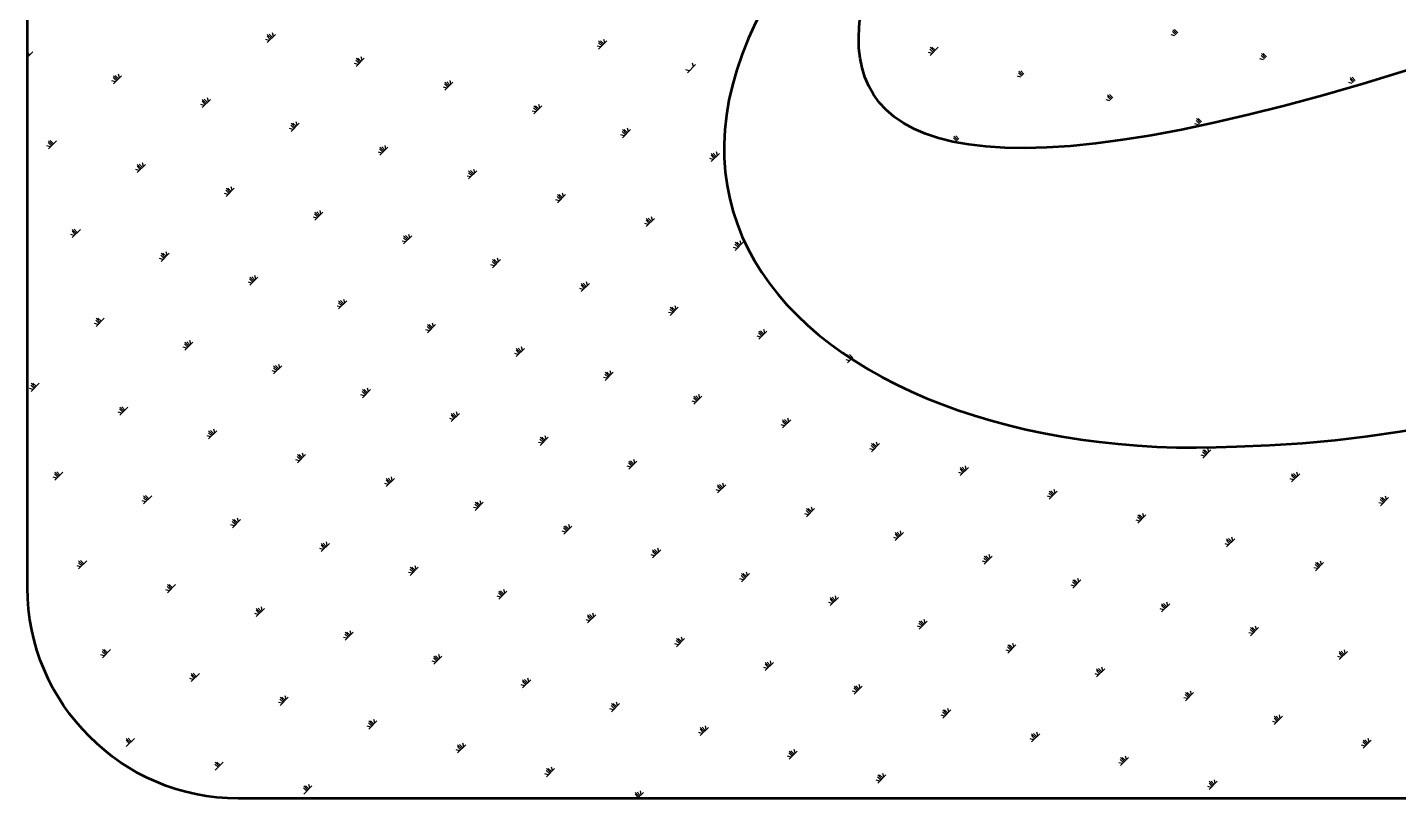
# Model space of a CAD drawing. Extents: x -2746917 to -971774, y -3334247 to -3250358.
# Drawn here: x -2190254 to -2189316, y -3277551 to -3277024 of the extents above; entities that cross this region are included whole.
import ezdxf

# ---------------------------------------------------------------- set-up
doc = ezdxf.new("R2010")
doc.units = 0
doc.header["$LTSCALE"] = 1000
doc.header["$MEASUREMENT"] = 0
doc.layers.get('0').update_dxf_attribs({"linetype": 'CONTINUOUS'})
doc.layers.add('PUB_TITLE', color=4, linetype='CONTINUOUS')

# ---------------------------------------------------------------- blocks, each defined once
blk = doc.blocks.new('A$C28727B96')
at = {"layer": 'PUB_TITLE', "color": 4}
for p, q in [((-1932.53, 34863.93), (-1934.96, 34864.58)), ((-1931.84, 34864.62), (-1934.06, 34866.85)), ((-1931.14, 34865.32), (-1933.92, 34868.1)), ((-1933.92, 34862.54), (-1928.37, 34868.1)), ((-1930.45, 34866.01), (-1932.67, 34868.24)), ((-1929.76, 34866.71), (-1930.41, 34869.14)), ((-1703.81, 34861.65), (-1706.04, 34863.88)), ((-1703.12, 34862.35), (-1703.77, 34864.78)), ((-1313.35, 34867.12), (-1315.78, 34867.77)), ((-1312.66, 34867.82), (-1314.88, 34870.04)), ((-1311.97, 34868.51), (-1314.74, 34871.29)), ((-1311.27, 34869.21), (-1313.49, 34871.43)), ((-2097.95, 34852.52), (-2094.27, 34856.19)), ((-2096.36, 34854.1), (-2097.95, 34855.69)), ((-1705.9, 34859.57), (-1708.33, 34860.22)), ((-1705.2, 34860.26), (-1707.43, 34862.49)), ((-1704.51, 34860.96), (-1707.29, 34863.74)), ((-1707.29, 34858.18), (-1701.73, 34863.74)), ((-1479.26, 34855.21), (-1481.69, 34855.86)), ((-1478.57, 34855.9), (-1480.79, 34858.13)), ((-1477.87, 34856.6), (-1480.65, 34859.38)), ((-1480.65, 34853.82), (-1475.1, 34859.38)), ((-1477.18, 34857.29), (-1479.4, 34859.52)), ((-1251.24, 34852.24), (-1254.02, 34855.02)), ((-1250.54, 34852.93), (-1252.77, 34855.16)), ((-2097.05, 34853.41), (-2097.95, 34854.3)), ((-2097.75, 34852.71), (-2097.95, 34852.91)), ((-1871.81, 34847.66), (-1874.24, 34848.31)), ((-1871.11, 34848.35), (-1873.34, 34850.58)), ((-1870.42, 34849.05), (-1873.2, 34851.83)), ((-1873.2, 34846.27), (-1867.64, 34851.83)), ((-1869.72, 34849.74), (-1871.95, 34851.97)), ((-1869.03, 34850.44), (-1869.68, 34852.87)), ((-1646.56, 34841.91), (-1641, 34847.47)), ((-1642.39, 34846.08), (-1643.04, 34848.51)), ((-1252.63, 34850.85), (-1255.06, 34851.5)), ((-1251.93, 34851.54), (-1254.16, 34853.77)), ((-2037.72, 34835.75), (-2040.14, 34836.4)), ((-2037.02, 34836.44), (-2039.24, 34838.66)), ((-2036.33, 34837.14), (-2039.1, 34839.91)), ((-2039.1, 34834.36), (-2033.55, 34839.91)), ((-2035.63, 34837.83), (-2037.85, 34840.05)), ((-2034.94, 34838.53), (-2035.59, 34840.95)), ((-1808.3, 34834.17), (-1808.95, 34836.59)), ((-1645.17, 34843.3), (-1647.6, 34843.95)), ((-1418.54, 34838.94), (-1420.97, 34839.59)), ((-1417.84, 34839.63), (-1420.06, 34841.86)), ((-1417.15, 34840.33), (-1419.93, 34843.11)), ((-1416.45, 34841.02), (-1418.68, 34843.25)), ((-1191.21, 34835.27), (-1193.43, 34837.5)), ((-1190.51, 34835.97), (-1193.29, 34838.75)), ((-1189.82, 34836.66), (-1192.04, 34838.89)), ((-1811.08, 34831.39), (-1813.51, 34832.04)), ((-1810.39, 34832.08), (-1812.61, 34834.3)), ((-1809.69, 34832.78), (-1812.47, 34835.55)), ((-1812.47, 34830), (-1806.91, 34835.55)), ((-1809, 34833.47), (-1811.22, 34835.69)), ((-1356.42, 34824.06), (-1359.2, 34826.83)), ((-1355.73, 34824.75), (-1357.95, 34826.97)), ((-1191.9, 34834.58), (-1194.33, 34835.23)), ((-1976.99, 34819.48), (-1979.42, 34820.13)), ((-1976.29, 34820.17), (-1978.52, 34822.39)), ((-1975.6, 34820.86), (-1978.38, 34823.64)), ((-1978.38, 34818.09), (-1972.82, 34823.64)), ((-1974.9, 34821.56), (-1977.13, 34823.78)), ((-1974.21, 34822.25), (-1974.86, 34824.68)), ((-1749.66, 34815.81), (-1751.88, 34818.03)), ((-1748.96, 34816.5), (-1751.74, 34819.28)), ((-1751.74, 34813.73), (-1746.19, 34819.28)), ((-1748.27, 34817.2), (-1750.49, 34819.42)), ((-1747.58, 34817.89), (-1748.23, 34820.32)), ((-1357.81, 34822.67), (-1360.24, 34823.32)), ((-1357.11, 34823.36), (-1359.34, 34825.58)), ((-1913.48, 34805.98), (-1914.13, 34808.41)), ((-1750.35, 34815.12), (-1752.78, 34815.77)), ((-1296.39, 34807.09), (-1298.61, 34809.31)), ((-1295.69, 34807.78), (-1298.47, 34810.56)), ((-1295, 34808.48), (-1297.22, 34810.7)), ((-1916.26, 34803.2), (-1918.69, 34803.85)), ((-1915.57, 34803.9), (-1917.79, 34806.12)), ((-1914.87, 34804.59), (-1917.65, 34807.37)), ((-1917.65, 34801.81), (-1912.09, 34807.37)), ((-1914.18, 34805.29), (-1916.4, 34807.51)), ((-1689.63, 34798.84), (-1692.06, 34799.49)), ((-1688.93, 34799.54), (-1691.15, 34801.76)), ((-1688.24, 34800.23), (-1691.02, 34803.01)), ((-1691.02, 34797.45), (-1685.46, 34803.01)), ((-1687.54, 34800.93), (-1689.77, 34803.15)), ((-1686.85, 34801.62), (-1687.5, 34804.05)), ((-1461.6, 34795.87), (-1464.38, 34798.65)), ((-1460.91, 34796.57), (-1463.13, 34798.79)), ((-1297.08, 34806.4), (-1299.51, 34807.05)), ((-2082.17, 34791.29), (-2084.6, 34791.94)), ((-2081.48, 34791.99), (-2083.7, 34794.21)), ((-2080.78, 34792.68), (-2083.56, 34795.46)), ((-2083.56, 34789.9), (-2078, 34795.46)), ((-2080.09, 34793.38), (-2082.31, 34795.6)), ((-1854.84, 34787.63), (-1857.06, 34789.85)), ((-1854.15, 34788.32), (-1856.92, 34791.1)), ((-1856.92, 34785.54), (-1851.37, 34791.1)), ((-1853.45, 34789.02), (-1855.67, 34791.24)), ((-1852.76, 34789.71), (-1853.41, 34792.14)), ((-1462.99, 34794.48), (-1465.42, 34795.13)), ((-1462.3, 34795.18), (-1464.52, 34797.4)), ((-2018.67, 34777.8), (-2019.32, 34780.23)), ((-1855.54, 34786.93), (-1857.96, 34787.58)), ((-1628.9, 34782.57), (-1631.33, 34783.22)), ((-1628.21, 34783.27), (-1630.43, 34785.49)), ((-1627.51, 34783.96), (-1630.29, 34786.74)), ((-1630.29, 34781.18), (-1624.73, 34786.74)), ((-1626.82, 34784.66), (-1629.04, 34786.88)), ((-1626.12, 34785.35), (-1626.77, 34787.78)), ((-2021.44, 34775.02), (-2023.87, 34775.67)), ((-2020.75, 34775.71), (-2022.97, 34777.94)), ((-2020.05, 34776.41), (-2022.83, 34779.19)), ((-2022.83, 34773.63), (-2017.28, 34779.19)), ((-2019.36, 34777.1), (-2021.58, 34779.33)), ((-1794.81, 34770.66), (-1797.24, 34771.31)), ((-1794.11, 34771.35), (-1796.34, 34773.58)), ((-1793.42, 34772.05), (-1796.2, 34774.83)), ((-1796.2, 34769.27), (-1790.64, 34774.83)), ((-1792.72, 34772.74), (-1794.95, 34774.97)), ((-1792.03, 34773.44), (-1792.68, 34775.87)), ((-1960.02, 34759.44), (-1962.25, 34761.67)), ((-1959.33, 34760.14), (-1962.11, 34762.92)), ((-1962.11, 34757.36), (-1956.55, 34762.92)), ((-1958.63, 34760.83), (-1960.86, 34763.05)), ((-1957.94, 34761.53), (-1958.59, 34763.96)), ((-1960.72, 34758.75), (-1963.15, 34759.4)), ((-1734.08, 34754.39), (-1736.51, 34755.04)), ((-1733.39, 34755.08), (-1735.61, 34757.31)), ((-1732.69, 34755.78), (-1735.47, 34758.56)), ((-1735.47, 34753), (-1729.91, 34758.56)), ((-1732, 34756.47), (-1734.22, 34758.69)), ((-1731.3, 34757.17), (-1731.95, 34759.6)), ((-1899.99, 34742.48), (-1902.42, 34743.13)), ((-1899.3, 34743.17), (-1901.52, 34745.39)), ((-1898.6, 34743.87), (-1901.38, 34746.64)), ((-1901.38, 34741.09), (-1895.82, 34746.64)), ((-1897.91, 34744.56), (-1900.13, 34746.78)), ((-1897.21, 34745.26), (-1897.86, 34747.68)), ((-1671.97, 34739.51), (-1674.74, 34742.28)), ((-1674.74, 34736.73), (-1669.19, 34742.28)), ((-1671.27, 34740.2), (-1673.49, 34742.42)), ((-1670.58, 34740.9), (-1671.23, 34743.32)), ((-2065.2, 34731.26), (-2067.43, 34733.48)), ((-2064.51, 34731.95), (-2067.29, 34734.73)), ((-2067.29, 34729.18), (-2061.73, 34734.73)), ((-2063.82, 34732.65), (-2066.04, 34734.87)), ((-1673.36, 34738.12), (-1675.78, 34738.77)), ((-1672.66, 34738.81), (-1674.88, 34741.03)), ((-2065.9, 34730.56), (-2068.33, 34731.22)), ((-1839.26, 34726.2), (-1841.69, 34726.86)), ((-1838.57, 34726.9), (-1840.79, 34729.12)), ((-1837.87, 34727.59), (-1840.65, 34730.37)), ((-1840.65, 34724.82), (-1835.1, 34730.37)), ((-1837.18, 34728.29), (-1839.4, 34730.51)), ((-1836.49, 34728.98), (-1837.14, 34731.41)), ((-1611.93, 34722.54), (-1614.16, 34724.76)), ((-1611.24, 34723.23), (-1614.02, 34726.01)), ((-1614.02, 34720.46), (-1608.46, 34726.01)), ((-1610.54, 34723.93), (-1612.77, 34726.15)), ((-1609.85, 34724.62), (-1610.5, 34727.05)), ((-2005.17, 34714.29), (-2007.6, 34714.94)), ((-2004.48, 34714.99), (-2006.7, 34717.21)), ((-2003.78, 34715.68), (-2006.56, 34718.46)), ((-2006.56, 34712.9), (-2001, 34718.46)), ((-2003.09, 34716.38), (-2005.31, 34718.6)), ((-2002.39, 34717.07), (-2003.04, 34719.5)), ((-1777.15, 34711.32), (-1779.93, 34714.1)), ((-1779.93, 34708.54), (-1774.37, 34714.1)), ((-1776.45, 34712.02), (-1778.68, 34714.24)), ((-1775.76, 34712.71), (-1776.41, 34715.14)), ((-1612.63, 34721.84), (-1615.06, 34722.5)), ((-1778.54, 34709.93), (-1780.97, 34710.58)), ((-1777.84, 34710.63), (-1780.06, 34712.85)), ((-1944.45, 34698.02), (-1946.87, 34698.67)), ((-1943.75, 34698.72), (-1945.97, 34700.94)), ((-1943.06, 34699.41), (-1945.83, 34702.19)), ((-1945.83, 34696.63), (-1940.28, 34702.19)), ((-1942.36, 34700.11), (-1944.58, 34702.33)), ((-1941.67, 34700.8), (-1942.32, 34703.23)), ((-1717.12, 34694.36), (-1719.34, 34696.58)), ((-1716.42, 34695.05), (-1719.2, 34697.83)), ((-1719.2, 34692.27), (-1713.64, 34697.83)), ((-1715.73, 34695.75), (-1717.95, 34697.97)), ((-1715.03, 34696.44), (-1715.68, 34698.87)), ((-1882.33, 34683.14), (-1885.11, 34685.92)), ((-1885.11, 34680.36), (-1879.55, 34685.92)), ((-1881.63, 34683.83), (-1883.86, 34686.06)), ((-1880.94, 34684.53), (-1881.59, 34686.96)), ((-1717.81, 34693.66), (-1720.24, 34694.31)), ((-1883.72, 34681.75), (-1886.15, 34682.4)), ((-1883.02, 34682.44), (-1885.25, 34684.67)), ((-1657.08, 34677.39), (-1659.51, 34678.04)), ((-1656.39, 34678.08), (-1658.61, 34680.31)), ((-1655.69, 34678.78), (-1658.47, 34681.56)), ((-1658.47, 34676), (-1652.92, 34681.56)), ((-1655, 34679.47), (-1657.22, 34681.7)), ((-1654.3, 34680.17), (-1654.96, 34682.6)), ((-2049.63, 34669.84), (-2052.06, 34670.49)), ((-2048.93, 34670.53), (-2051.16, 34672.76)), ((-2048.24, 34671.23), (-2051.02, 34674.01)), ((-2051.02, 34668.45), (-2045.46, 34674.01)), ((-2047.54, 34671.92), (-2049.77, 34674.14)), ((-1822.3, 34666.17), (-1824.52, 34668.4)), ((-1821.6, 34666.87), (-1824.38, 34669.65)), ((-1824.38, 34664.09), (-1818.82, 34669.65)), ((-1820.91, 34667.56), (-1823.13, 34669.78)), ((-1820.21, 34668.26), (-1820.86, 34670.69)), ((-1987.51, 34654.96), (-1990.29, 34657.73)), ((-1990.29, 34652.18), (-1984.73, 34657.73)), ((-1986.82, 34655.65), (-1989.04, 34657.87)), ((-1986.12, 34656.34), (-1986.77, 34658.77)), ((-1822.99, 34665.48), (-1825.42, 34666.13)), ((-1596.36, 34661.12), (-1598.79, 34661.77)), ((-1595.66, 34661.81), (-1597.88, 34664.04)), ((-1594.97, 34662.51), (-1597.75, 34665.29)), ((-1597.75, 34659.73), (-1592.19, 34665.29)), ((-1594.27, 34663.2), (-1596.5, 34665.42)), ((-1593.58, 34663.9), (-1594.23, 34666.33)), ((-1988.9, 34653.57), (-1991.33, 34654.22)), ((-1988.21, 34654.26), (-1990.43, 34656.48)), ((-1762.27, 34649.21), (-1764.69, 34649.86)), ((-1761.57, 34649.9), (-1763.79, 34652.12)), ((-1760.88, 34650.6), (-1763.65, 34653.37)), ((-1763.65, 34647.82), (-1758.1, 34653.37)), ((-1760.18, 34651.29), (-1762.4, 34653.51)), ((-1759.49, 34651.98), (-1760.14, 34654.41)), ((-1534.24, 34646.24), (-1537.02, 34649.01)), ((-1533.55, 34646.93), (-1535.77, 34649.15)), ((-1927.48, 34637.99), (-1929.7, 34640.21)), ((-1926.78, 34638.68), (-1929.56, 34641.46)), ((-1929.56, 34635.91), (-1924.01, 34641.46)), ((-1926.09, 34639.38), (-1928.31, 34641.6)), ((-1925.4, 34640.07), (-1926.05, 34642.5)), ((-1535.63, 34644.85), (-1538.06, 34645.5)), ((-1534.94, 34645.54), (-1537.16, 34647.76)), ((-1537.02, 34643.46), (-1534.31, 34646.17)), ((-2092.69, 34626.77), (-2095.47, 34629.55)), ((-2095.47, 34623.99), (-2089.91, 34629.55)), ((-2092, 34627.47), (-2094.22, 34629.69)), ((-1928.17, 34637.29), (-1930.6, 34637.95)), ((-1701.54, 34632.93), (-1703.97, 34633.59)), ((-1700.84, 34633.63), (-1703.07, 34635.85)), ((-1700.15, 34634.32), (-1702.93, 34637.1)), ((-1702.93, 34631.55), (-1697.37, 34637.1)), ((-1699.45, 34635.02), (-1701.68, 34637.24)), ((-1698.76, 34635.71), (-1699.41, 34638.14)), ((-2094.08, 34625.38), (-2096.51, 34626.03)), ((-2093.39, 34626.08), (-2095.61, 34628.3)), ((-1867.45, 34621.02), (-1869.88, 34621.67)), ((-1866.75, 34621.72), (-1868.98, 34623.94)), ((-1866.06, 34622.41), (-1868.84, 34625.19)), ((-1868.84, 34619.63), (-1863.28, 34625.19)), ((-1865.36, 34623.11), (-1867.59, 34625.33)), ((-1864.67, 34623.8), (-1865.32, 34626.23)), ((-1639.42, 34618.05), (-1642.2, 34620.83)), ((-1642.2, 34615.27), (-1636.64, 34620.83)), ((-1638.73, 34618.75), (-1640.95, 34620.97)), ((-1638.03, 34619.44), (-1638.68, 34621.87)), ((-2032.66, 34609.81), (-2034.88, 34612.03)), ((-2031.97, 34610.5), (-2034.74, 34613.28)), ((-2034.74, 34607.72), (-2029.19, 34613.28)), ((-2031.27, 34611.2), (-2033.49, 34613.42)), ((-1640.81, 34616.66), (-1643.24, 34617.31)), ((-1640.12, 34617.36), (-1642.34, 34619.58)), ((-2033.36, 34609.11), (-2035.78, 34609.76)), ((-1806.72, 34604.75), (-1809.15, 34605.4)), ((-1806.03, 34605.45), (-1808.25, 34607.67)), ((-1805.33, 34606.14), (-1808.11, 34608.92)), ((-1808.11, 34603.36), (-1802.55, 34608.92)), ((-1804.64, 34606.84), (-1806.86, 34609.06)), ((-1803.94, 34607.53), (-1804.59, 34609.96)), ((-1579.39, 34601.09), (-1581.61, 34603.31)), ((-1578.7, 34601.78), (-1581.47, 34604.56)), ((-1581.47, 34599), (-1575.92, 34604.56)), ((-1578, 34602.48), (-1580.22, 34604.7)), ((-1577.31, 34603.17), (-1577.96, 34605.6)), ((-1972.63, 34592.84), (-1975.06, 34593.49)), ((-1971.93, 34593.53), (-1974.16, 34595.76)), ((-1971.24, 34594.23), (-1974.02, 34597.01)), ((-1974.02, 34591.45), (-1968.46, 34597.01)), ((-1970.54, 34594.92), (-1972.77, 34597.15)), ((-1969.85, 34595.62), (-1970.5, 34598.05)), ((-1744.6, 34589.87), (-1747.38, 34592.65)), ((-1747.38, 34587.09), (-1741.83, 34592.65)), ((-1743.91, 34590.56), (-1746.13, 34592.79)), ((-1743.22, 34591.26), (-1743.87, 34593.69)), ((-1580.08, 34600.39), (-1582.51, 34601.04)), ((-1745.99, 34588.48), (-1748.42, 34589.13)), ((-1745.3, 34589.17), (-1747.52, 34591.4)), ((-1519.36, 34584.12), (-1521.79, 34584.77)), ((-1518.66, 34584.81), (-1520.89, 34587.04)), ((-1517.97, 34585.51), (-1520.75, 34588.29)), ((-1520.75, 34582.73), (-1515.19, 34588.29)), ((-1517.27, 34586.2), (-1519.5, 34588.43)), ((-1516.58, 34586.9), (-1517.23, 34589.33)), ((-1292.03, 34580.45), (-1294.25, 34582.68)), ((-1291.33, 34581.15), (-1294.11, 34583.93)), ((-1294.11, 34578.37), (-1288.56, 34583.93)), ((-1290.64, 34581.84), (-1292.86, 34584.07)), ((-1289.94, 34582.54), (-1290.6, 34584.97)), ((-1911.9, 34576.57), (-1914.33, 34577.22)), ((-1911.21, 34577.26), (-1913.43, 34579.49)), ((-1910.51, 34577.96), (-1913.29, 34580.74)), ((-1913.29, 34575.18), (-1907.73, 34580.74)), ((-1909.82, 34578.65), (-1912.04, 34580.87)), ((-1909.12, 34579.35), (-1909.77, 34581.78)), ((-1684.57, 34572.9), (-1686.79, 34575.13)), ((-1683.88, 34573.6), (-1686.66, 34576.38)), ((-1686.66, 34570.82), (-1681.1, 34576.38)), ((-1683.18, 34574.29), (-1685.41, 34576.51)), ((-1682.49, 34574.99), (-1683.14, 34577.42)), ((-1292.72, 34579.76), (-1295.15, 34580.41)), ((-2077.81, 34564.66), (-2080.24, 34565.31)), ((-2077.12, 34565.35), (-2079.34, 34567.57)), ((-2076.42, 34566.05), (-2079.2, 34568.82)), ((-2079.2, 34563.27), (-2073.64, 34568.82)), ((-2075.73, 34566.74), (-2077.95, 34568.96)), ((-1849.79, 34561.69), (-1852.56, 34564.46)), ((-1852.56, 34558.91), (-1847.01, 34564.46)), ((-1849.09, 34562.38), (-1851.31, 34564.6)), ((-1848.4, 34563.07), (-1849.05, 34565.5)), ((-1685.27, 34572.21), (-1687.7, 34572.86)), ((-1458.63, 34567.85), (-1461.06, 34568.5)), ((-1457.94, 34568.54), (-1460.16, 34570.77)), ((-1457.24, 34569.24), (-1460.02, 34572.02)), ((-1460.02, 34566.46), (-1454.46, 34572.02)), ((-1456.55, 34569.93), (-1458.77, 34572.15)), ((-1455.85, 34570.63), (-1456.5, 34573.06)), ((-1232, 34563.49), (-1234.43, 34564.14)), ((-1231.3, 34564.18), (-1233.52, 34566.41)), ((-1230.61, 34564.88), (-1233.39, 34567.66)), ((-1233.39, 34562.1), (-1227.83, 34567.66)), ((-1229.91, 34565.57), (-1232.14, 34567.79)), ((-1229.22, 34566.27), (-1229.87, 34568.7)), ((-1851.18, 34560.3), (-1853.6, 34560.95)), ((-1850.48, 34560.99), (-1852.7, 34563.21)), ((-1624.54, 34555.94), (-1626.97, 34556.59)), ((-1623.85, 34556.63), (-1626.07, 34558.85)), ((-1623.15, 34557.33), (-1625.93, 34560.1)), ((-1625.93, 34554.55), (-1620.37, 34560.1)), ((-1622.46, 34558.02), (-1624.68, 34560.24)), ((-1621.76, 34558.71), (-1622.41, 34561.14)), ((-1397.21, 34552.27), (-1399.43, 34554.49)), ((-1396.52, 34552.97), (-1399.29, 34555.74)), ((-1399.29, 34550.19), (-1393.74, 34555.74)), ((-1395.82, 34553.66), (-1398.04, 34555.88)), ((-1395.13, 34554.35), (-1395.78, 34556.78)), ((-2017.08, 34548.38), (-2019.51, 34549.04)), ((-2016.39, 34549.08), (-2018.61, 34551.3)), ((-2015.69, 34549.77), (-2018.47, 34552.55)), ((-2018.47, 34547), (-2012.92, 34552.55)), ((-2015, 34550.47), (-2017.22, 34552.69)), ((-1789.75, 34544.72), (-1791.98, 34546.94)), ((-1789.06, 34545.41), (-1791.84, 34548.19)), ((-1791.84, 34542.64), (-1786.28, 34548.19)), ((-1788.36, 34546.11), (-1790.59, 34548.33)), ((-1787.67, 34546.8), (-1788.32, 34549.23)), ((-1397.9, 34551.58), (-1400.33, 34552.23)), ((-1171.27, 34547.22), (-1173.7, 34547.87)), ((-1170.57, 34547.91), (-1172.8, 34550.13)), ((-1169.88, 34548.61), (-1172.66, 34551.38)), ((-1172.66, 34545.83), (-1167.1, 34551.38)), ((-1169.19, 34549.3), (-1171.41, 34551.52)), ((-1168.49, 34549.99), (-1169.14, 34552.42)), ((-1954.97, 34533.5), (-1957.75, 34536.28)), ((-1957.75, 34530.72), (-1952.19, 34536.28)), ((-1954.27, 34534.2), (-1956.5, 34536.42)), ((-1953.58, 34534.89), (-1954.23, 34537.32)), ((-1790.45, 34544.02), (-1792.88, 34544.68)), ((-1563.81, 34539.66), (-1566.24, 34540.32)), ((-1563.12, 34540.36), (-1565.34, 34542.58)), ((-1562.42, 34541.05), (-1565.2, 34543.83)), ((-1565.2, 34538.28), (-1559.65, 34543.83)), ((-1561.73, 34541.75), (-1563.95, 34543.97)), ((-1561.03, 34542.44), (-1561.69, 34544.87)), ((-1337.18, 34535.3), (-1339.61, 34535.96)), ((-1336.48, 34536), (-1338.71, 34538.22)), ((-1335.79, 34536.69), (-1338.57, 34539.47)), ((-1338.57, 34533.92), (-1333.01, 34539.47)), ((-1335.09, 34537.39), (-1337.32, 34539.61)), ((-1334.4, 34538.08), (-1335.05, 34540.51)), ((-1956.36, 34532.11), (-1958.79, 34532.76)), ((-1955.66, 34532.81), (-1957.89, 34535.03)), ((-1729.72, 34527.75), (-1732.15, 34528.4)), ((-1729.03, 34528.45), (-1731.25, 34530.67)), ((-1728.33, 34529.14), (-1731.11, 34531.92)), ((-1731.11, 34526.36), (-1725.55, 34531.92)), ((-1727.64, 34529.84), (-1729.86, 34532.06)), ((-1726.94, 34530.53), (-1727.59, 34532.96)), ((-1502.39, 34524.09), (-1504.61, 34526.31)), ((-1501.7, 34524.78), (-1504.48, 34527.56)), ((-1504.48, 34522), (-1498.92, 34527.56)), ((-1501, 34525.48), (-1503.23, 34527.7)), ((-1500.31, 34526.17), (-1500.96, 34528.6)), ((-1894.94, 34516.54), (-1897.16, 34518.76)), ((-1894.24, 34517.23), (-1897.02, 34520.01)), ((-1897.02, 34514.45), (-1891.46, 34520.01)), ((-1893.55, 34517.93), (-1895.77, 34520.15)), ((-1892.85, 34518.62), (-1893.5, 34521.05)), ((-1503.09, 34523.39), (-1505.52, 34524.04)), ((-1276.45, 34519.03), (-1278.88, 34519.68)), ((-1275.76, 34519.73), (-1277.98, 34521.95)), ((-1275.06, 34520.42), (-1277.84, 34523.2)), ((-1277.84, 34517.64), (-1272.28, 34523.2)), ((-1274.37, 34521.12), (-1276.59, 34523.34)), ((-1273.67, 34521.81), (-1274.32, 34524.24)), ((-2060.15, 34505.32), (-2062.93, 34508.1)), ((-2062.93, 34502.54), (-2057.37, 34508.1)), ((-2059.46, 34506.01), (-2061.68, 34508.24)), ((-1895.63, 34515.84), (-1898.06, 34516.49)), ((-1669, 34511.48), (-1671.42, 34512.13)), ((-1668.3, 34512.18), (-1670.52, 34514.4)), ((-1667.61, 34512.87), (-1670.38, 34515.65)), ((-1670.38, 34510.09), (-1664.83, 34515.65)), ((-1666.91, 34513.57), (-1669.13, 34515.79)), ((-1666.22, 34514.26), (-1666.87, 34516.69)), ((-1442.36, 34507.12), (-1444.79, 34507.77)), ((-1441.67, 34507.82), (-1443.89, 34510.04)), ((-1440.97, 34508.51), (-1443.75, 34511.29)), ((-1443.75, 34505.73), (-1438.19, 34511.29)), ((-1440.28, 34509.21), (-1442.5, 34511.43)), ((-1439.58, 34509.9), (-1440.23, 34512.33)), ((-1212.95, 34505.54), (-1213.6, 34507.97)), ((-2061.54, 34503.93), (-2063.97, 34504.58)), ((-2060.84, 34504.62), (-2063.07, 34506.85)), ((-1834.9, 34499.57), (-1837.33, 34500.22)), ((-1834.21, 34500.26), (-1836.43, 34502.49)), ((-1833.51, 34500.96), (-1836.29, 34503.74)), ((-1836.29, 34498.18), (-1830.74, 34503.74)), ((-1832.82, 34501.65), (-1835.04, 34503.88)), ((-1832.13, 34502.35), (-1832.78, 34504.78)), ((-1606.88, 34496.6), (-1609.66, 34499.38)), ((-1609.66, 34493.82), (-1604.1, 34499.38)), ((-1606.18, 34497.29), (-1608.41, 34499.52)), ((-1605.49, 34497.99), (-1606.14, 34500.42)), ((-1215.72, 34502.76), (-1218.15, 34503.41)), ((-1215.03, 34503.46), (-1217.25, 34505.68)), ((-1214.34, 34504.15), (-1217.11, 34506.93)), ((-1217.11, 34501.37), (-1211.56, 34506.93)), ((-1213.64, 34504.85), (-1215.86, 34507.07)), ((-2000.12, 34488.35), (-2002.34, 34490.58)), ((-1999.42, 34489.05), (-2002.2, 34491.83)), ((-2002.2, 34486.27), (-1996.64, 34491.83)), ((-1998.73, 34489.74), (-2000.95, 34491.96)), ((-1608.27, 34495.21), (-1610.7, 34495.86)), ((-1607.57, 34495.9), (-1609.8, 34498.13)), ((-1381.63, 34490.85), (-1384.06, 34491.5)), ((-1380.94, 34491.54), (-1383.16, 34493.77)), ((-1380.24, 34492.24), (-1383.02, 34495.02)), ((-1383.02, 34489.46), (-1377.47, 34495.02)), ((-1379.55, 34492.93), (-1381.77, 34495.16)), ((-1378.85, 34493.63), (-1379.51, 34496.06)), ((-2000.81, 34487.66), (-2003.24, 34488.31)), ((-1774.18, 34483.3), (-1776.61, 34483.95)), ((-1773.48, 34483.99), (-1775.71, 34486.22)), ((-1772.79, 34484.69), (-1775.57, 34487.47)), ((-1775.57, 34481.91), (-1770.01, 34487.47)), ((-1772.09, 34485.38), (-1774.32, 34487.6)), ((-1771.4, 34486.08), (-1772.05, 34488.51)), ((-1547.54, 34478.94), (-1549.97, 34479.59)), ((-1546.85, 34479.63), (-1549.07, 34481.86)), ((-1546.15, 34480.33), (-1548.93, 34483.11)), ((-1548.93, 34477.55), (-1543.37, 34483.11)), ((-1545.46, 34481.02), (-1547.68, 34483.24)), ((-1544.76, 34481.72), (-1545.41, 34484.15)), ((-1318.13, 34477.36), (-1318.78, 34479.79)), ((-1940.09, 34471.39), (-1942.51, 34472.04)), ((-1939.39, 34472.08), (-1941.61, 34474.3)), ((-1938.7, 34472.78), (-1941.47, 34475.55)), ((-1941.47, 34470), (-1935.92, 34475.55)), ((-1938, 34473.47), (-1940.22, 34475.69)), ((-1937.31, 34474.16), (-1937.96, 34476.59)), ((-1712.06, 34468.42), (-1714.84, 34471.19)), ((-1714.84, 34465.64), (-1709.28, 34471.19)), ((-1711.37, 34469.11), (-1713.59, 34471.33)), ((-1710.67, 34469.8), (-1711.32, 34472.23)), ((-1320.91, 34474.58), (-1323.34, 34475.23)), ((-1320.21, 34475.27), (-1322.43, 34477.5)), ((-1319.52, 34475.97), (-1322.3, 34478.75)), ((-1322.3, 34473.19), (-1316.74, 34478.75)), ((-1318.82, 34476.66), (-1321.05, 34478.88)), ((-1713.45, 34467.03), (-1715.88, 34467.68)), ((-1712.76, 34467.72), (-1714.98, 34469.94)), ((-1486.81, 34462.67), (-1489.24, 34463.32)), ((-1486.12, 34463.36), (-1488.34, 34465.58)), ((-1485.43, 34464.06), (-1488.2, 34466.83)), ((-1488.2, 34461.28), (-1482.65, 34466.83)), ((-1484.73, 34464.75), (-1486.95, 34466.97)), ((-1484.04, 34465.44), (-1484.69, 34467.87)), ((-1259.48, 34459), (-1261.71, 34461.22)), ((-1258.79, 34459.7), (-1261.57, 34462.47)), ((-1261.57, 34456.92), (-1256.01, 34462.47)), ((-1258.1, 34460.39), (-1260.32, 34462.61)), ((-1257.4, 34461.08), (-1258.05, 34463.51)), ((-1879.36, 34455.11), (-1881.79, 34455.77)), ((-1878.66, 34455.81), (-1880.89, 34458.03)), ((-1877.97, 34456.5), (-1880.75, 34459.28)), ((-1880.75, 34453.73), (-1875.19, 34459.28)), ((-1877.27, 34457.2), (-1879.5, 34459.42)), ((-1876.58, 34457.89), (-1877.23, 34460.32)), ((-1652.72, 34450.75), (-1655.15, 34451.41)), ((-1652.03, 34451.45), (-1654.25, 34453.67)), ((-1651.33, 34452.14), (-1654.11, 34454.92)), ((-1654.11, 34449.37), (-1648.56, 34454.92)), ((-1650.64, 34452.84), (-1652.86, 34455.06)), ((-1649.94, 34453.53), (-1650.6, 34455.96)), ((-1423.31, 34449.17), (-1423.96, 34451.6)), ((-1260.18, 34458.31), (-1262.61, 34458.96)), ((-2045.27, 34443.2), (-2047.7, 34443.85)), ((-2044.57, 34443.9), (-2046.8, 34446.12)), ((-2043.88, 34444.59), (-2046.66, 34447.37)), ((-2046.66, 34441.81), (-2041.1, 34447.37)), ((-2043.18, 34445.29), (-2045.41, 34447.51)), ((-1817.24, 34440.23), (-1820.02, 34443.01)), ((-1820.02, 34437.45), (-1814.46, 34443.01)), ((-1816.55, 34440.93), (-1818.77, 34443.15)), ((-1815.85, 34441.62), (-1816.5, 34444.05)), ((-1426.09, 34446.39), (-1428.52, 34447.05)), ((-1425.39, 34447.09), (-1427.62, 34449.31)), ((-1424.7, 34447.78), (-1427.48, 34450.56)), ((-1427.48, 34445.01), (-1421.92, 34450.56)), ((-1424, 34448.48), (-1426.23, 34450.7)), ((-1199.45, 34442.03), (-1201.88, 34442.69)), ((-1198.76, 34442.73), (-1200.98, 34444.95)), ((-1198.06, 34443.42), (-1200.84, 34446.2)), ((-1200.84, 34440.65), (-1195.29, 34446.2)), ((-1197.37, 34444.12), (-1199.59, 34446.34)), ((-1196.67, 34444.81), (-1197.33, 34447.24)), ((-1818.63, 34438.84), (-1821.06, 34439.49)), ((-1817.94, 34439.54), (-1820.16, 34441.76)), ((-1592, 34434.48), (-1594.43, 34435.13)), ((-1591.3, 34435.18), (-1593.52, 34437.4)), ((-1590.61, 34435.87), (-1593.39, 34438.65)), ((-1593.39, 34433.09), (-1587.83, 34438.65)), ((-1589.91, 34436.57), (-1592.14, 34438.79)), ((-1589.22, 34437.26), (-1589.87, 34439.69)), ((-1364.67, 34430.82), (-1366.89, 34433.04)), ((-1363.97, 34431.51), (-1366.75, 34434.29)), ((-1366.75, 34428.73), (-1361.19, 34434.29)), ((-1363.28, 34432.21), (-1365.5, 34434.43)), ((-1362.58, 34432.9), (-1363.23, 34435.33)), ((-1984.54, 34426.93), (-1986.97, 34427.58)), ((-1983.85, 34427.63), (-1986.07, 34429.85)), ((-1983.15, 34428.32), (-1985.93, 34431.1)), ((-1985.93, 34425.54), (-1980.37, 34431.1)), ((-1982.46, 34429.02), (-1984.68, 34431.24)), ((-1757.91, 34422.57), (-1760.33, 34423.22)), ((-1757.21, 34423.27), (-1759.43, 34425.49)), ((-1756.52, 34423.96), (-1759.29, 34426.74)), ((-1759.29, 34421.18), (-1753.74, 34426.74)), ((-1755.82, 34424.66), (-1758.04, 34426.88)), ((-1755.13, 34425.35), (-1755.78, 34427.78)), ((-1528.49, 34420.99), (-1529.14, 34423.42)), ((-1365.36, 34430.12), (-1367.79, 34430.77)), ((-1922.42, 34412.05), (-1925.2, 34414.83)), ((-1925.2, 34409.27), (-1919.65, 34414.83)), ((-1921.73, 34412.74), (-1923.95, 34414.97)), ((-1921.04, 34413.44), (-1921.69, 34415.87)), ((-1531.27, 34418.21), (-1533.7, 34418.86)), ((-1530.58, 34418.91), (-1532.8, 34421.13)), ((-1529.88, 34419.6), (-1532.66, 34422.38)), ((-1532.66, 34416.82), (-1527.1, 34422.38)), ((-1529.19, 34420.3), (-1531.41, 34422.52)), ((-1304.63, 34413.85), (-1307.06, 34414.5)), ((-1303.94, 34414.55), (-1306.16, 34416.77)), ((-1303.25, 34415.24), (-1306.02, 34418.02)), ((-1306.02, 34412.46), (-1300.47, 34418.02)), ((-1302.55, 34415.94), (-1304.77, 34418.16)), ((-1301.86, 34416.63), (-1302.51, 34419.06)), ((-1923.81, 34410.66), (-1926.24, 34411.31)), ((-1923.12, 34411.35), (-1925.34, 34413.58)), ((-1697.18, 34406.3), (-1699.61, 34406.95)), ((-1696.48, 34406.99), (-1698.71, 34409.22)), ((-1695.79, 34407.69), (-1698.57, 34410.47)), ((-1698.57, 34404.91), (-1693.01, 34410.47)), ((-1695.09, 34408.38), (-1697.32, 34410.61)), ((-1694.4, 34409.08), (-1695.05, 34411.51)), ((-1469.85, 34402.63), (-1472.07, 34404.86)), ((-1469.15, 34403.33), (-1471.93, 34406.11)), ((-1471.93, 34400.55), (-1466.38, 34406.11)), ((-1468.46, 34404.02), (-1470.68, 34406.25)), ((-1467.76, 34404.72), (-1468.42, 34407.15)), ((-1863.09, 34394.39), (-1865.52, 34395.04)), ((-1862.39, 34395.08), (-1864.62, 34397.31)), ((-1861.7, 34395.78), (-1864.48, 34398.56)), ((-1864.48, 34393), (-1858.92, 34398.56)), ((-1861, 34396.47), (-1863.23, 34398.69)), ((-1860.31, 34397.17), (-1860.96, 34399.6)), ((-1633.67, 34392.81), (-1634.32, 34395.24)), ((-1470.54, 34401.94), (-1472.97, 34402.59)), ((-1243.91, 34397.58), (-1246.34, 34398.23)), ((-1243.21, 34398.27), (-1245.44, 34400.5)), ((-1242.52, 34398.97), (-1245.3, 34401.75)), ((-1245.3, 34396.19), (-1239.74, 34401.75)), ((-1241.82, 34399.66), (-1244.05, 34401.89)), ((-1241.13, 34400.36), (-1241.78, 34402.79)), ((-2027.61, 34383.87), (-2030.38, 34386.64)), ((-2030.38, 34381.09), (-2024.83, 34386.64)), ((-2026.91, 34384.56), (-2029.13, 34386.78)), ((-1636.45, 34390.03), (-1638.88, 34390.68)), ((-1635.76, 34390.72), (-1637.98, 34392.95)), ((-1635.06, 34391.42), (-1637.84, 34394.2)), ((-1637.84, 34388.64), (-1632.28, 34394.2)), ((-1634.37, 34392.11), (-1636.59, 34394.33)), ((-1409.82, 34385.67), (-1412.25, 34386.32)), ((-1409.12, 34386.36), (-1411.34, 34388.59)), ((-1408.43, 34387.06), (-1411.21, 34389.84)), ((-1411.21, 34384.28), (-1405.65, 34389.84)), ((-1407.73, 34387.75), (-1409.96, 34389.97)), ((-1407.04, 34388.45), (-1407.69, 34390.88)), ((-1180.4, 34384.09), (-1181.05, 34386.52)), ((-2028.3, 34383.17), (-2030.52, 34385.39)), ((-1802.36, 34378.12), (-1804.79, 34378.77)), ((-1801.67, 34378.81), (-1803.89, 34381.03)), ((-1800.97, 34379.51), (-1803.75, 34382.28)), ((-1803.75, 34376.73), (-1798.19, 34382.28)), ((-1800.28, 34380.2), (-1802.5, 34382.42)), ((-1799.58, 34380.89), (-1800.23, 34383.32)), ((-1575.03, 34374.45), (-1577.25, 34376.67)), ((-1574.34, 34375.15), (-1577.11, 34377.92)), ((-1577.11, 34372.37), (-1571.56, 34377.92)), ((-1573.64, 34375.84), (-1575.86, 34378.06)), ((-1572.95, 34376.53), (-1573.6, 34378.96)), ((-1183.18, 34381.31), (-1185.61, 34381.96)), ((-1182.49, 34382), (-1184.71, 34384.23)), ((-1181.79, 34382.7), (-1184.57, 34385.48)), ((-1184.57, 34379.92), (-1179.01, 34385.48)), ((-1181.1, 34383.39), (-1183.32, 34385.61)), ((-1967.57, 34366.9), (-1969.8, 34369.12)), ((-1966.88, 34367.59), (-1969.66, 34370.37)), ((-1969.66, 34364.82), (-1964.1, 34370.37)), ((-1966.18, 34368.29), (-1968.41, 34370.51)), ((-1738.86, 34364.62), (-1739.51, 34367.05)), ((-1575.72, 34373.76), (-1578.15, 34374.41)), ((-1349.09, 34369.4), (-1351.52, 34370.05)), ((-1348.39, 34370.09), (-1350.62, 34372.31)), ((-1347.7, 34370.79), (-1350.48, 34373.56)), ((-1350.48, 34368.01), (-1344.92, 34373.56)), ((-1347.01, 34371.48), (-1349.23, 34373.7)), ((-1346.31, 34372.17), (-1346.96, 34374.6)), ((-1741.63, 34361.84), (-1744.06, 34362.5)), ((-1740.94, 34362.54), (-1743.16, 34364.76)), ((-1740.24, 34363.23), (-1743.02, 34366.01)), ((-1743.02, 34360.46), (-1737.47, 34366.01)), ((-1739.55, 34363.93), (-1741.77, 34366.15)), ((-1515, 34357.48), (-1517.43, 34358.14)), ((-1514.3, 34358.18), (-1516.53, 34360.4)), ((-1513.61, 34358.87), (-1516.39, 34361.65)), ((-1516.39, 34356.1), (-1510.83, 34361.65)), ((-1512.91, 34359.57), (-1515.14, 34361.79)), ((-1512.22, 34360.26), (-1512.87, 34362.69)), ((-1285.58, 34355.9), (-1286.24, 34358.33)), ((-1906.85, 34350.63), (-1909.07, 34352.85)), ((-1906.15, 34351.32), (-1908.93, 34354.1)), ((-1908.93, 34348.54), (-1903.37, 34354.1)), ((-1905.46, 34352.02), (-1907.68, 34354.24)), ((-1904.76, 34352.71), (-1905.41, 34355.14)), ((-1680.21, 34346.27), (-1682.43, 34348.49)), ((-1679.52, 34346.96), (-1682.3, 34349.74)), ((-1678.82, 34347.66), (-1681.05, 34349.88)), ((-1680.99, 34345.49), (-1676.74, 34349.74)), ((-1678.13, 34348.35), (-1678.78, 34350.78)), ((-1288.36, 34353.12), (-1290.79, 34353.78)), ((-1287.67, 34353.82), (-1289.89, 34356.04)), ((-1286.97, 34354.51), (-1289.75, 34357.29)), ((-1289.75, 34351.74), (-1284.2, 34357.29)), ((-1286.28, 34355.21), (-1288.5, 34357.43)), ((-1680.91, 34345.57), (-1683.34, 34346.22)), ((-1454.38, 34345.49), (-1454.41, 34345.52)), ((-1451.89, 34345.49), (-1452.14, 34346.42))]:
    blk.add_line(p, q, dxfattribs=at)
at = {"layer": 'PUB_TITLE', "color": 4, "lineweight": 53}
for points, knots in [([(-1433.98, 35057.16), (-1433.98, 35057.16), (-1790.73, 34634.55), (-1125.12, 34853.09), (-629.69, 35010.89), (-189.25, 35389.58), (-167.89, 35499.43), (-167.89, 35499.43), (-226.26, 35271.66), (-363.77, 35085.08), (-378.35, 35038.73), (-787.09, 34598.26), (-1271.19, 34586.25), (-1565.92, 34572.08), (-1800.91, 34782.05), (-1433.98, 35057.16)], [0, 0, 0, 0, 1, 1, 1, 2, 2, 2, 3, 3, 3, 4, 4, 4, 5, 5, 5, 5]), ([(-247.45, 35284.88), (-247.45, 34889.7), (-247.45, 34489.7), (-247.45, 34489.7), (-247.45, 34410.39), (-312.34, 34345.49), (-391.64, 34345.49), (-391.64, 34345.49), (-1953.75, 34345.49), (-1953.75, 34345.49), (-2033.07, 34345.49), (-2097.95, 34410.39), (-2097.95, 34489.7), (-2097.95, 34489.7), (-2097.95, 34851.42), (-2097.95, 35226.73)], [2.493971, 2.493971, 2.493971, 2.493971, 3, 3, 3, 4, 4, 4, 5, 5, 5, 6, 6, 6, 6.481204, 6.481204, 6.481204, 6.481204])]:
    blk.add_open_spline(points, degree=3, knots=knots, dxfattribs=at)

msp = doc.modelspace()

# ---------------------------------------------------------------- block references
at = {"ltscale": 1.5}
msp.add_blockref('A$C28727B96', (-2188156.21, -3311896.69), dxfattribs=at)

doc.saveas('drawing.dxf')
